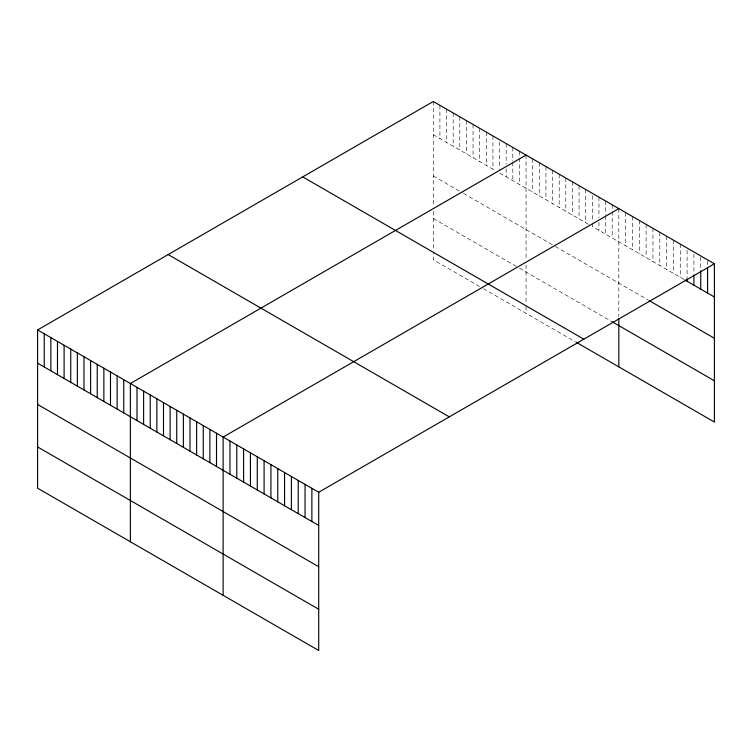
<?xml version="1.0" encoding="UTF-8"?>
<svg xmlns="http://www.w3.org/2000/svg" width="752" height="752" viewBox="0 0 752 752"><rect width="100%" height="100%" fill="white"/><g stroke="black" fill="none" stroke-linecap="round" stroke-linejoin="round"><path stroke-width="0.56" stroke-dasharray="3.76 2.82" d="M433.293 101.501L433.293 206.349M433.293 134.721L495.765 170.789M588.534 224.35L499.554 172.979L499.554 169.538M684.17 279.556L592.322 226.531L592.322 223.1M433.293 175.977L462.64 192.926M463.58 193.471L552.56 244.842M555.399 246.477L648.083 299.992M433.293 218.494L517.536 267.129M519.435 268.22L612.194 321.781M479.673 286.531L433.293 259.75L433.293 252.879M483.461 288.721L575.28 341.728M707.576 261L707.576 265.588M700.742 257.062L700.742 269.658M693.917 254.261L693.917 273.737M687.093 250.322L687.093 277.817M680.269 244.09L680.269 277.309M673.435 240.151L673.435 273.371M666.61 236.203L666.61 269.423M659.786 232.265L659.786 265.484M652.962 228.326L652.962 261.546M646.128 224.378L646.128 257.598M639.303 220.439L639.303 253.659M632.479 216.501L632.479 249.72M625.655 212.562L625.655 245.772M618.821 208.614L618.821 316.498M612.194 204.788L612.194 210.522M612.194 211.66L612.194 238.008M605.567 200.963L605.567 214.715M605.567 215.852L605.567 234.182M598.949 197.137L598.949 217.76M598.949 222.338L598.949 230.356M592.322 195.605L592.322 221.953M585.695 189.485L585.695 222.705M579.068 185.659L579.068 218.879M572.441 181.834L572.441 215.053M565.814 178.008L565.814 211.227M559.187 174.182L559.187 207.402M552.56 170.366L552.56 203.576M545.933 166.54L545.933 199.75M539.306 162.714L539.306 195.924M532.679 158.888L532.679 192.098M526.062 155.062L526.062 259.901M526.062 264.967L526.062 304.137M526.062 306.431L526.062 313.311M519.435 151.237L519.435 156.961M519.435 158.108L519.435 184.447M512.808 147.411L512.808 161.154M512.808 162.3L512.808 180.621M506.181 143.585L506.181 164.199M506.181 168.786L506.181 176.795M499.554 142.043L499.554 168.392M492.927 135.933L492.927 169.153M486.3 132.108L486.3 165.327M479.673 128.282L479.673 161.501M473.046 124.456L473.046 157.676M466.419 120.63L466.419 153.85M459.792 116.804L459.792 150.024M453.174 112.979L453.174 146.198M446.547 109.153L446.547 142.372M439.92 105.327L439.92 138.547M433.293 211.406L433.293 250.585"/><path stroke-width="1.13" d="M37.6 329.949L318.707 492.25L318.707 650.499L37.6 488.198L37.6 329.949L433.293 101.501L714.4 263.802L714.4 422.051L576.229 342.273M526.062 155.062L130.369 383.511L130.369 541.76M618.821 208.614L223.128 437.062L223.128 595.321M318.707 492.25L714.4 263.802M685.138 280.12L714.4 297.012M649.061 300.546L714.4 338.278M612.194 321.781L714.4 380.785M302.718 176.889L583.825 339.19M168.175 254.561L449.282 416.862M37.6 363.169L318.707 525.469M37.6 404.426L318.707 566.726M37.6 446.942L318.707 609.242M707.576 267.872L707.576 293.073M700.742 270.805L700.742 289.135M693.917 274.884L693.917 285.187M687.093 278.954L687.093 281.248M618.821 318.519L618.821 366.863M311.883 488.302L311.883 521.521M305.058 484.363L305.058 517.583M298.224 480.425L298.224 513.644M291.4 476.486L291.4 509.696M284.576 472.538L284.576 505.758M277.751 468.599L277.751 501.819M270.917 464.661L270.917 497.871M264.093 460.713L264.093 493.932M257.269 456.774L257.269 489.994M250.435 452.836L250.435 486.055M243.61 448.888L243.61 482.107M236.786 444.949L236.786 478.169M229.962 441.01L229.962 474.23M216.501 433.246L216.501 466.456M209.883 429.42L209.883 462.63M203.256 425.594L203.256 458.805M196.629 421.769L196.629 454.979M190.002 417.943L190.002 451.153M183.375 414.117L183.375 447.327M176.748 410.291L176.748 443.501M170.121 406.465L170.121 439.685M163.494 402.64L163.494 435.859M156.867 398.814L156.867 432.033M150.24 394.988L150.24 428.208M143.623 391.162L143.623 424.382M136.996 387.336L136.996 420.556M123.742 379.685L123.742 412.904M117.115 375.859L117.115 409.079M110.488 372.033L110.488 405.253M103.861 368.207L103.861 401.427M97.234 364.382L97.234 397.601M90.607 360.556L90.607 393.775M83.98 356.73L83.98 389.95M77.353 352.904L77.353 386.124M70.735 349.078L70.735 382.298M64.108 345.253L64.108 378.472M57.481 341.427L57.481 374.646M50.854 337.601L50.854 370.821M44.227 333.775L44.227 366.995"/></g></svg>
